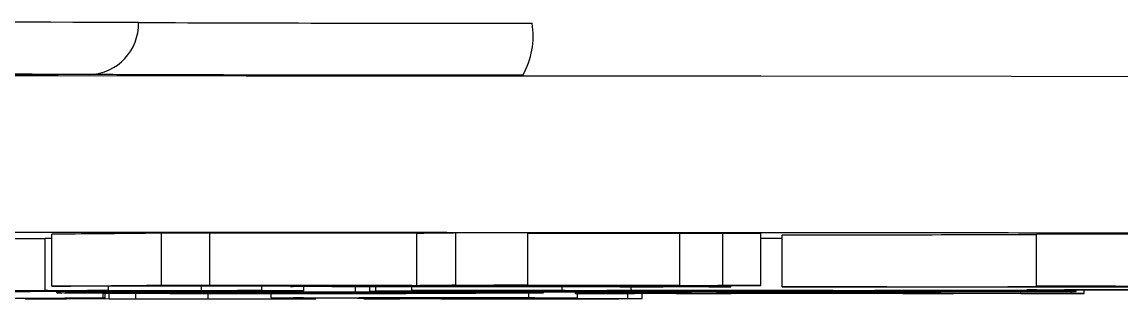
# Model space of a CAD drawing. Header units: millimetres. Extents: x 2180 to 4616, y 795 to 2518.
# Drawn here: x 2991.58 to 3012.71, y 909.61 to 914.94 of the extents above; entities that cross this region are included whole.
import ezdxf

# ---------------------------------------------------------------- set-up
doc = ezdxf.new("R2010")
doc.units = ezdxf.units.MM

msp = doc.modelspace()

# ---------------------------------------------------------------- linework, layer by layer
at = {"color": 7, "linetype": 'Continuous', "lineweight": 25}
for p, q in [((2992.029, 910.769), (2990.468, 910.769)), ((2992.153, 910.776), (2992.029, 910.776)), ((2992.029, 909.776), (2992.029, 910.776)), ((2992.153, 909.857), (2992.153, 910.857)), ((2995.194, 910.875), (2994.254, 910.877)), ((2994.254, 910.877), (2994.254, 909.877)), ((2999.173, 910.873), (2995.194, 910.875)), ((2995.194, 909.875), (2995.194, 910.875)), ((2999.173, 909.873), (2999.173, 910.873)), ((3001.305, 910.879), (2999.925, 910.881)), ((2999.925, 909.881), (2999.925, 910.881)), ((3001.305, 909.879), (3001.305, 910.879)), ((3004.23, 910.871), (3001.305, 910.872)), ((3005.057, 910.872), (3004.23, 910.871)), ((3004.23, 909.871), (3004.23, 910.871)), ((3005.787, 910.869), (3005.057, 910.872)), ((3005.057, 909.872), (3005.057, 910.872)), ((3005.787, 909.869), (3005.787, 910.869)), ((3006.199, 910.773), (3005.787, 910.773)), ((3006.199, 909.842), (3006.199, 910.842)), ((3015.158, 910.852), (3011.089, 910.858)), ((3011.089, 909.858), (3011.089, 910.858)), ((2993.491, 909.86), (2993.273, 909.858)), ((2997.537, 909.858), (2993.491, 909.86)), ((2994.277, 909.867), (2993.584, 909.861)), ((2993.584, 909.861), (2997.629, 909.859)), ((2994.254, 909.877), (2995.194, 909.875)), ((2998.323, 909.865), (2994.277, 909.867)), ((2995.035, 909.874), (2994.37, 909.868)), ((2994.37, 909.868), (2998.415, 909.866)), ((2995.034, 909.774), (2995.034, 909.859)), ((2999.08, 909.872), (2995.035, 909.874)), ((2995.194, 909.875), (2999.173, 909.873)), ((2997.629, 909.866), (2997.629, 909.859)), ((2997.629, 909.859), (2998.323, 909.865)), ((2998.415, 909.873), (2998.415, 909.866)), ((2998.415, 909.866), (2999.08, 909.872)), ((2999.265, 909.865), (2998.572, 909.858)), ((3003.447, 909.863), (2999.265, 909.865)), ((3000.023, 909.872), (2999.358, 909.866)), ((2999.358, 909.866), (3003.539, 909.864)), ((2999.925, 909.881), (3001.305, 909.879)), ((3004.204, 909.87), (3000.023, 909.872)), ((3000.655, 909.878), (3000.115, 909.873)), ((3000.115, 909.873), (3004.23, 909.871)), ((3001.305, 909.879), (3000.655, 909.878)), ((3002.753, 909.856), (3003.447, 909.863)), ((3002.753, 909.863), (3002.753, 909.856)), ((3003.539, 909.864), (3004.204, 909.87)), ((3003.539, 909.87), (3003.539, 909.864)), ((3004.23, 909.871), (3005.057, 909.872)), ((3005.057, 909.872), (3005.787, 909.869)), ((3005.787, 909.869), (3005.07, 909.869)), ((3005.211, 909.846), (3005.211, 909.869)), ((2988.388, 909.765), (2995.38, 909.765)), ((2990.064, 909.769), (2992.086, 909.769)), ((2995.034, 909.768), (2990.179, 909.768)), ((2991.682, 909.765), (2990.295, 909.765)), ((2991.74, 909.751), (2991.046, 909.75)), ((2991.393, 909.761), (2991.682, 909.765)), ((2991.682, 909.761), (2995.265, 909.761)), ((2993.127, 909.76), (2991.74, 909.76)), ((2991.74, 909.76), (2991.74, 909.751)), ((2992.029, 909.776), (2993.242, 909.775)), ((2993.273, 909.858), (2992.153, 909.857)), ((2992.251, 909.729), (2992.251, 909.76)), ((2996.999, 909.765), (2992.78, 909.765)), ((2993.242, 909.775), (2992.838, 909.774)), ((2992.838, 909.774), (2992.838, 909.769)), ((2992.838, 909.769), (2995.034, 909.769)), ((2993.127, 909.751), (2993.127, 909.76)), ((2993.82, 909.752), (2993.127, 909.751)), ((2993.144, 909.629), (2993.144, 909.751)), ((2993.181, 909.629), (2993.181, 909.751)), ((2993.242, 909.775), (2993.242, 909.858)), ((2993.256, 909.612), (2993.256, 909.751)), ((2993.768, 909.611), (2993.768, 909.752)), ((2995.323, 909.76), (2993.82, 909.76)), ((2993.82, 909.76), (2993.82, 909.752)), ((2993.82, 909.751), (2993.82, 909.752)), ((2993.82, 909.75), (2993.82, 909.751)), ((2995.034, 909.769), (2995.034, 909.774)), ((2995.034, 909.774), (2996.19, 909.773)), ((2995.785, 909.768), (2995.034, 909.767)), ((2995.034, 909.767), (2995.034, 909.768)), ((2995.159, 909.611), (2995.159, 909.748)), ((2995.265, 909.761), (2995.265, 909.765)), ((2995.265, 909.761), (2995.669, 909.762)), ((2995.323, 909.751), (2995.323, 909.76)), ((2995.38, 909.765), (2996.074, 909.767)), ((2995.38, 909.765), (2995.38, 909.767)), ((2995.669, 909.762), (2995.669, 909.765)), ((2995.669, 909.762), (2996.478, 909.761)), ((2996.19, 909.773), (2995.727, 909.772)), ((2995.727, 909.772), (2995.729, 909.772)), ((2995.785, 909.768), (2995.785, 909.772)), ((2996.074, 909.767), (2996.074, 909.773)), ((2996.074, 909.767), (2996.999, 909.765)), ((2996.478, 909.761), (2996.074, 909.76)), ((2996.074, 909.76), (2996.074, 909.751)), ((2996.076, 909.751), (2996.076, 909.76)), ((2996.19, 909.773), (2996.19, 909.859)), ((2996.373, 909.63), (2996.373, 909.761)), ((2996.478, 909.761), (2996.478, 909.765)), ((2996.739, 909.858), (2996.739, 909.85)), ((2996.794, 909.851), (2997.537, 909.858)), ((2996.794, 909.851), (2996.794, 909.858)), ((2996.877, 909.745), (2996.877, 909.765)), ((2996.928, 909.715), (2996.928, 909.765)), ((2996.999, 909.765), (2996.999, 909.858)), ((2997.507, 909.726), (2997.507, 909.728)), ((2997.507, 909.728), (3001.6, 909.728)), ((2997.992, 909.726), (2997.507, 909.726)), ((2998.479, 909.858), (2997.783, 909.851)), ((3003.162, 909.845), (2997.901, 909.847)), ((2997.992, 909.744), (2997.992, 909.847)), ((2998.27, 909.754), (2998.27, 909.847)), ((2998.328, 909.753), (2998.27, 909.754)), ((2998.386, 909.762), (2998.386, 909.847)), ((2998.906, 909.761), (2998.386, 909.762)), ((2998.386, 909.762), (3002.026, 909.762)), ((2998.423, 909.849), (2998.423, 909.857)), ((2998.423, 909.849), (3003.077, 909.847)), ((3002.661, 909.855), (2998.479, 909.858)), ((2998.572, 909.858), (3002.753, 909.856)), ((2998.789, 909.743), (2998.789, 909.761)), ((2998.963, 909.719), (2998.963, 909.724)), ((2999.541, 909.749), (2999.021, 909.75)), ((2999.021, 909.75), (3004.454, 909.75)), ((2999.079, 909.773), (2999.079, 909.847)), ((2999.541, 909.772), (2999.079, 909.773)), ((2999.079, 909.773), (3002.026, 909.773)), ((3000.177, 909.772), (2999.541, 909.772)), ((2999.667, 909.745), (3000.305, 909.737)), ((3000.305, 909.737), (2999.82, 909.736)), ((3002.026, 909.772), (3000.177, 909.772)), ((3002.431, 909.761), (3000.293, 909.761)), ((3000.305, 909.761), (3000.305, 909.737)), ((3000.305, 909.725), (3000.305, 909.716)), ((3010.926, 909.749), (3000.928, 909.749)), ((3001.6, 909.726), (3001.195, 909.726)), ((3001.33, 909.632), (3001.33, 909.726)), ((3001.391, 909.755), (3004.454, 909.755)), ((3001.853, 909.754), (3001.391, 909.755)), ((3001.6, 909.728), (3001.6, 909.749)), ((3001.6, 909.728), (3001.6, 909.726)), ((3002.489, 909.755), (3001.853, 909.754)), ((3001.969, 909.777), (3001.969, 909.846)), ((3001.969, 909.777), (3003.298, 909.775)), ((3002.026, 909.762), (3002.026, 909.772)), ((3002.223, 909.715), (3002.223, 909.749)), ((3002.223, 909.714), (3002.223, 909.715)), ((3002.223, 909.715), (3002.466, 909.715)), ((3005.217, 909.714), (3002.223, 909.714)), ((3002.262, 909.629), (3002.262, 909.714)), ((3002.466, 909.715), (3002.466, 909.749)), ((3002.476, 909.854), (3002.476, 909.856)), ((3002.476, 909.854), (3002.661, 909.855)), ((3003.596, 909.854), (3002.476, 909.854)), ((3004.454, 909.755), (3002.489, 909.755)), ((3003.298, 909.775), (3002.835, 909.775)), ((3002.835, 909.775), (3002.835, 909.773)), ((3002.835, 909.773), (3007.17, 909.773)), ((3007.17, 909.772), (3002.835, 909.772)), ((3002.835, 909.772), (3002.835, 909.769)), ((3002.835, 909.769), (3007.17, 909.769)), ((3007.17, 909.768), (3002.835, 909.768)), ((3002.835, 909.768), (3002.835, 909.766)), ((3002.835, 909.766), (3007.17, 909.766)), ((3007.17, 909.765), (3002.835, 909.765)), ((3002.835, 909.765), (3002.835, 909.762)), ((3002.835, 909.762), (3007.17, 909.762)), ((3003.077, 909.847), (3003.077, 909.854)), ((3003.229, 909.619), (3003.229, 909.714)), ((3003.298, 909.775), (3003.298, 909.854)), ((3003.356, 909.717), (3003.356, 909.749)), ((3003.356, 909.717), (3006.508, 909.744)), ((3006.592, 909.761), (3003.471, 909.761)), ((3003.505, 909.618), (3003.505, 909.714)), ((3004.974, 909.725), (3004.246, 909.719)), ((3004.396, 909.761), (3005.725, 909.759)), ((3004.396, 909.761), (3004.396, 909.761)), ((3004.454, 909.75), (3004.454, 909.755)), ((3004.644, 909.853), (3004.98, 909.853)), ((3008.609, 909.725), (3004.974, 909.725)), ((3004.974, 909.715), (3004.974, 909.725)), ((3004.974, 909.715), (3005.217, 909.715)), ((3006.832, 909.741), (3005.136, 909.726)), ((3005.136, 909.726), (3008.528, 909.726)), ((3005.725, 909.759), (3005.205, 909.759)), ((3005.205, 909.759), (3005.205, 909.755)), ((3005.205, 909.755), (3006.765, 909.755)), ((3008.499, 909.755), (3005.205, 909.755)), ((3005.205, 909.755), (3005.205, 909.75)), ((3005.205, 909.75), (3008.846, 909.75)), ((3005.217, 909.715), (3005.217, 909.725)), ((3005.217, 909.715), (3005.217, 909.714)), ((3005.725, 909.759), (3005.725, 909.761)), ((3006.248, 909.842), (3006.199, 909.842)), ((3006.508, 909.744), (3006.508, 909.749)), ((3006.508, 909.744), (3007.719, 909.745)), ((3006.765, 909.755), (3006.765, 909.765)), ((3006.765, 909.755), (3007.459, 909.757)), ((3006.913, 909.741), (3006.832, 909.741)), ((3008.528, 909.726), (3006.913, 909.741)), ((3011.678, 909.761), (3006.939, 909.761)), ((3007.112, 909.777), (3008.441, 909.776)), ((3007.17, 909.769), (3007.17, 909.772)), ((3007.17, 909.766), (3007.17, 909.768)), ((3007.17, 909.762), (3007.17, 909.765)), ((3007.459, 909.757), (3008.499, 909.755)), ((3007.719, 909.745), (3007.719, 909.749)), ((3007.719, 909.745), (3010.79, 909.717)), ((3008.441, 909.776), (3007.979, 909.775)), ((3007.979, 909.775), (3007.979, 909.773)), ((3007.979, 909.773), (3009.308, 909.773)), ((3011.157, 909.772), (3007.979, 909.772)), ((3007.979, 909.772), (3007.979, 909.762)), ((3007.979, 909.762), (3009.366, 909.762)), ((3008.525, 909.715), (3008.525, 909.725)), ((3008.525, 909.714), (3008.525, 909.715)), ((3008.525, 909.715), (3008.849, 909.715)), ((3012.004, 909.714), (3008.525, 909.714)), ((3009.415, 909.718), (3008.609, 909.725)), ((3008.846, 909.75), (3008.846, 909.761)), ((3008.846, 909.75), (3009.713, 909.752)), ((3008.849, 909.715), (3008.849, 909.723)), ((3009.308, 909.773), (3010.059, 909.775)), ((3009.366, 909.762), (3009.366, 909.772)), ((3009.366, 909.762), (3010.348, 909.764)), ((3009.713, 909.752), (3010.926, 909.749)), ((3010.059, 909.775), (3011.157, 909.772)), ((3010.348, 909.764), (3010.348, 909.772)), ((3010.348, 909.764), (3011.678, 909.761)), ((3010.79, 909.717), (3010.79, 909.749)), ((3011.233, 909.856), (3011.089, 909.858)), ((3011.089, 909.858), (3015.158, 909.852)), ((3011.157, 909.772), (3011.157, 909.785)), ((3011.678, 909.761), (3011.678, 909.783)), ((3011.761, 909.715), (3011.761, 909.782)), ((3011.761, 909.715), (3012.004, 909.715)), ((3011.851, 909.756), (3011.851, 909.782)), ((3011.851, 909.756), (3011.851, 909.756)), ((3012.004, 909.715), (3012.004, 909.782)), ((3012.004, 909.715), (3012.004, 909.714)), ((3014.914, 909.851), (3012.71, 909.854)), ((2990.723, 909.629), (2993.144, 909.629)), ((2992.431, 909.612), (2991.58, 909.627)), ((2991.655, 909.61), (2991.655, 909.626)), ((2991.655, 909.61), (2992.015, 909.611)), ((2991.692, 909.61), (2991.655, 909.61)), ((2996.999, 909.611), (2991.692, 909.61)), ((2992.015, 909.611), (2992.015, 909.619)), ((2992.404, 909.628), (2993.256, 909.612)), ((2993.181, 909.629), (2992.821, 909.629)), ((2993.144, 909.629), (2993.181, 909.629)), ((2993.768, 909.611), (2995.159, 909.611)), ((2996.373, 909.63), (3001.33, 909.632)), ((2996.441, 909.629), (2996.373, 909.63)), ((2996.693, 909.629), (2996.441, 909.629)), ((2996.96, 909.616), (2997.23, 909.616)), ((2997.23, 909.616), (2996.999, 909.611)), ((2998.827, 909.613), (2997.238, 909.629)), ((2998.047, 909.629), (2998.737, 909.623)), ((2998.157, 909.612), (2998.157, 909.62)), ((2998.224, 909.612), (2998.157, 909.612)), ((2998.157, 909.612), (2998.459, 909.612)), ((3003.381, 909.614), (2998.224, 909.612)), ((2999.829, 909.631), (2998.413, 909.63)), ((2998.459, 909.612), (2998.459, 909.617)), ((2998.737, 909.623), (2998.737, 909.63)), ((2998.737, 909.623), (3000.203, 909.623)), ((3000.268, 909.623), (2998.802, 909.622)), ((2998.802, 909.622), (2999.636, 909.614)), ((2999.636, 909.614), (2999.636, 909.622)), ((3000.18, 909.613), (3000.18, 909.623)), ((3000.18, 909.613), (3001.493, 909.614)), ((3000.875, 909.626), (3001.178, 909.627)), ((3000.941, 909.626), (3000.875, 909.626)), ((3001.178, 909.627), (3001.833, 909.62)), ((3001.33, 909.632), (3002.262, 909.629)), ((3001.53, 909.62), (3001.486, 909.621)), ((3001.493, 909.614), (3001.493, 909.62)), ((3001.833, 909.62), (3001.53, 909.62)), ((3002.262, 909.629), (3002.033, 909.629)), ((3003.229, 909.619), (3003.505, 909.618)), ((3003.505, 909.618), (3003.381, 909.614))]:
    msp.add_line(p, q, dxfattribs=at)
at = {"color": 7, "linetype": 'Continuous', "lineweight": 25, "flags": 128}
for points in [[(3015.313, 913.89), (3010.609, 913.894), (3005.788, 913.897), (3000.873, 913.9), (2995.89, 913.902), (2990.863, 913.903), (2985.817, 913.903), (2980.778, 913.902), (2975.77, 913.901), (2970.818, 913.899), (2965.947, 913.896)], [(2990.756, 913.934), (2991.583, 913.932), (2992.102, 913.929), (2992.279, 913.926)], [(2992.279, 913.926), (2992.102, 913.923), (2991.583, 913.921), (2990.756, 913.918)], [(3010.902, 909.787), (3011.088, 909.79), (3011.626, 909.792), (3012.465, 909.794), (3013.522, 909.795), (3014.694, 909.796), (3015.866, 909.795), (3016.923, 909.794), (3017.762, 909.792), (3018.301, 909.79), (3018.486, 909.787), (3018.301, 909.785), (3017.762, 909.783), (3016.923, 909.781), (3015.866, 909.78), (3014.694, 909.779), (3013.522, 909.78), (3012.465, 909.781), (3011.626, 909.783), (3011.088, 909.785), (3010.902, 909.787)], [(3011.723, 909.787), (3011.902, 909.79), (3012.418, 909.792), (3013.209, 909.793), (3014.178, 909.794), (3015.21, 909.794), (3016.18, 909.793), (3016.97, 909.792), (3017.486, 909.79), (3017.666, 909.787), (3017.486, 909.785), (3016.97, 909.783), (3016.18, 909.782), (3015.21, 909.781), (3014.178, 909.781), (3013.209, 909.782), (3012.418, 909.783), (3011.902, 909.785), (3011.723, 909.787)]]:
    msp.add_lwpolyline(points, dxfattribs=at)
at = {"color": 7, "linetype": 'Continuous', "lineweight": 25}
for centre, radius, start, end in [((2987.079, -1077.371), 1992.314, 89.806162, 90.193839), ((2992.849, 914.901), 0.971, 272.0036, 1.8174), ((3000.953, 2790.004), 1875.085, 269.782038, 270.013422), ((2999.849, 914.677), 1.561, 330.8519, 8.9032)]:
    msp.add_arc(centre, radius, start, end, dxfattribs=at)
for points, knots in [([(2992.883, 913.931), (2992.619, 913.932), (2992.078, 913.935), (2990.66, 913.937), (2988.943, 913.939), (2987.079, 913.94), (2985.215, 913.939), (2983.499, 913.937), (2982.081, 913.935), (2981.539, 913.932), (2981.275, 913.931)], [0, 0, 0, 0, 0.122089, 0.25, 0.377911, 0.5, 0.622089, 0.75, 0.877911, 1, 1, 1, 1]), ([(3001.213, 913.916), (3000.31, 913.917), (2998.473, 913.918), (2996.06, 913.921), (2994.069, 913.925), (2993.274, 913.929), (2992.883, 913.931)], [0, 0, 0, 0, 0.245796, 0.5, 0.754204, 1, 1, 1, 1]), ([(2918.634, 910.752), (2918.681, 910.756), (2918.788, 910.764), (2919.658, 910.777), (2921.139, 910.79), (2923.314, 910.804), (2926.144, 910.817), (2929.658, 910.83), (2933.813, 910.842), (2938.556, 910.854), (2943.817, 910.864), (2949.509, 910.873), (2955.532, 910.88), (2961.755, 910.886), (2968.121, 910.891), (2974.473, 910.894), (2980.812, 910.896), (2987.079, 910.897), (2993.346, 910.896), (2999.685, 910.894), (3006.038, 910.891), (3012.403, 910.886), (3018.627, 910.88), (3024.649, 910.873), (3030.341, 910.864), (3035.603, 910.854), (3040.346, 910.842), (3044.5, 910.83), (3048.014, 910.817), (3050.844, 910.804), (3053.02, 910.79), (3054.501, 910.777), (3055.372, 910.764), (3055.479, 910.756), (3055.527, 910.752)], [0, 0, 0, 0, 0.023828, 0.053273, 0.084485, 0.115699, 0.147957, 0.180726, 0.213842, 0.247136, 0.28043, 0.313546, 0.346314, 0.378573, 0.409785, 0.440999, 0.470442, 0.499888, 0.529332, 0.558778, 0.58999, 0.621203, 0.653462, 0.68623, 0.719347, 0.752641, 0.785934, 0.819051, 0.851819, 0.884078, 0.915289, 0.946503, 0.975948, 1, 1, 1, 1]), ([(2994.254, 910.877), (2994.122, 910.876), (2993.747, 910.872), (2993.058, 910.865), (2992.455, 910.86), (2992.153, 910.857)], [0, 0, 0, 0, 0.212583, 0.606196, 1, 1, 1, 1]), ([(2999.925, 910.881), (2999.863, 910.88), (2999.737, 910.879), (2999.488, 910.876), (2999.294, 910.874), (2999.173, 910.873)], [0, 0, 0, 0, 0.272745, 0.545491, 1, 1, 1, 1]), ([(3011.089, 910.844), (3010.203, 910.843), (3008.61, 910.842), (3006.94, 910.842), (3006.199, 910.842)], [0, 0, 0, 0, 0.55606, 1, 1, 1, 1]), ([(2992.153, 909.857), (2992.318, 909.859), (2992.788, 909.863), (2993.51, 909.869), (2994.006, 909.874), (2994.254, 909.877)], [0, 0, 0, 0, 0.212581, 0.606192, 1, 1, 1, 1]), ([(2999.173, 909.873), (2999.247, 909.874), (2999.395, 909.875), (2999.648, 909.878), (2999.819, 909.88), (2999.925, 909.881)], [0, 0, 0, 0, 0.2727442, 0.5454921, 1, 1, 1, 1]), ([(3005.07, 909.869), (3004.922, 909.867), (3004.625, 909.865), (3004.115, 909.86), (3003.789, 909.856), (3003.596, 909.854)], [0, 0, 0, 0, 0.289148, 0.578294, 1, 1, 1, 1]), ([(2992.78, 909.765), (2992.657, 909.764), (2992.411, 909.764), (2992.037, 909.763), (2991.822, 909.762), (2991.682, 909.761)], [0, 0, 0, 0, 0.259762, 0.519402, 1, 1, 1, 1]), ([(2992.085, 909.77), (2992.084, 909.77), (2992.083, 909.771), (2992.075, 909.773), (2992.046, 909.775), (2992.029, 909.776)], [0, 0, 0, 0, 0.1670531, 0.5016287, 1, 1, 1, 1]), ([(2992.251, 909.729), (2992.279, 909.73), (2992.352, 909.734), (2993.106, 909.739), (2994.258, 909.742), (2995.335, 909.744), (2996.257, 909.744), (2996.775, 909.745), (2996.877, 909.745)], [0, 0, 0, 0, 0.211208, 0.543916, 0.70607, 0.836311, 0.967456, 1, 1, 1, 1]), ([(2996.922, 909.714), (2996.336, 909.714), (2995.343, 909.715), (2994.17, 909.716), (2993.134, 909.719), (2992.399, 909.724), (2992.297, 909.727), (2992.251, 909.729)], [0, 0, 0, 0, 0.187422, 0.316972, 0.445984, 0.752119, 1, 1, 1, 1]), ([(2996.826, 909.743), (2996.588, 909.743), (2996.116, 909.743), (2995.365, 909.742), (2994.559, 909.74), (2993.922, 909.737), (2993.635, 909.733), (2993.607, 909.73), (2993.593, 909.729)], [0, 0, 0, 0, 0.087728, 0.173959, 0.328461, 0.554861, 0.777023, 1, 1, 1, 1]), ([(2993.593, 909.729), (2993.623, 909.727), (2993.682, 909.725), (2994.136, 909.721), (2994.671, 909.718), (2995.368, 909.716), (2996.126, 909.716), (2996.673, 909.715), (2996.928, 909.715)], [0, 0, 0, 0, 0.254742, 0.50973, 0.682774, 0.792634, 0.903219, 1, 1, 1, 1]), ([(2993.82, 909.751), (2993.986, 909.751), (2994.316, 909.751), (2994.702, 909.751), (2994.975, 909.751), (2995.117, 909.751), (2995.219, 909.751), (2995.28, 909.751), (2995.316, 909.751), (2995.32, 909.751), (2995.323, 909.751)], [0, 0, 0, 0, 0.291265, 0.577908, 0.673859, 0.770575, 0.821169, 0.872133, 0.929983, 1, 1, 1, 1]), ([(2995.091, 909.748), (2995.057, 909.749), (2994.991, 909.749), (2994.693, 909.75), (2994.296, 909.75), (2993.974, 909.75), (2993.82, 909.75)], [0, 0, 0, 0, 0.215567, 0.407136, 0.716043, 1, 1, 1, 1]), ([(2996.074, 909.751), (2996.071, 909.751), (2996.066, 909.75), (2995.886, 909.749), (2995.567, 909.749), (2995.27, 909.748), (2995.091, 909.748)], [0, 0, 0, 0, 0.273904, 0.481798, 0.689877, 1, 1, 1, 1]), ([(2995.737, 909.77), (2995.741, 909.77), (2995.749, 909.769), (2995.773, 909.768), (2995.785, 909.768)], [0, 0, 0, 0, 0.499804, 1, 1, 1, 1]), ([(2997.901, 909.847), (2997.706, 909.848), (2997.382, 909.848), (2997.003, 909.848), (2996.794, 909.849), (2996.713, 909.85), (2996.764, 909.851), (2996.794, 909.851)], [0, 0, 0, 0, 0.2631806, 0.4361155, 0.6100885, 0.7625762, 1, 1, 1, 1]), ([(2999.82, 909.736), (2999.613, 909.738), (2999.309, 909.74), (2998.535, 909.742), (2997.744, 909.743), (2997.127, 909.743), (2996.826, 909.743)], [0, 0, 0, 0, 0.421189, 0.615596, 0.812628, 1, 1, 1, 1]), ([(2996.877, 909.745), (2997.015, 909.745), (2997.276, 909.744), (2997.648, 909.744), (2997.877, 909.744), (2997.992, 909.744)], [0, 0, 0, 0, 0.356459, 0.6762528, 1, 1, 1, 1]), ([(2999.098, 909.716), (2998.818, 909.715), (2998.245, 909.714), (2997.45, 909.714), (2997.01, 909.714), (2996.922, 909.714)], [0, 0, 0, 0, 0.432658, 0.887677, 1, 1, 1, 1]), ([(2996.928, 909.715), (2997.268, 909.715), (2997.78, 909.716), (2998.399, 909.716), (2998.757, 909.717), (2998.911, 909.718), (2998.95, 909.718), (2998.963, 909.719)], [0, 0, 0, 0, 0.362877, 0.547963, 0.734409, 0.906428, 1, 1, 1, 1]), ([(2997.783, 909.851), (2997.756, 909.851), (2997.727, 909.85), (2997.769, 909.85), (2997.772, 909.85)], [0, 0, 0, 0, 0.932699, 1, 1, 1, 1]), ([(2997.826, 909.85), (2997.863, 909.85), (2997.952, 909.849), (2998.171, 909.849), (2998.341, 909.849), (2998.423, 909.849)], [0, 0, 0, 0, 0.272877, 0.648333, 1, 1, 1, 1]), ([(2997.992, 909.744), (2998.057, 909.744), (2998.188, 909.744), (2998.448, 909.743), (2998.653, 909.743), (2998.789, 909.743)], [0, 0, 0, 0, 0.251708, 0.503436, 1, 1, 1, 1]), ([(2998.963, 909.724), (2998.957, 909.725), (2998.946, 909.725), (2998.81, 909.726), (2998.61, 909.726), (2998.324, 909.726), (2998.108, 909.726), (2997.992, 909.726)], [0, 0, 0, 0, 0.2578562, 0.4223337, 0.5883002, 0.7795784, 1, 1, 1, 1]), ([(2998.27, 909.754), (2998.866, 909.754), (2999.898, 909.756), (3001.361, 909.758), (3002.036, 909.76), (3002.431, 909.761)], [0, 0, 0, 0, 0.36202, 0.6263638, 1, 1, 1, 1]), ([(3003.471, 909.761), (3003.07, 909.76), (3002.061, 909.757), (3000.175, 909.755), (2998.775, 909.754), (2998.328, 909.753)], [0, 0, 0, 0, 0.3105248, 0.7800713, 1, 1, 1, 1]), ([(2998.789, 909.743), (2998.92, 909.743), (2999.174, 909.743), (2999.48, 909.744), (2999.607, 909.744), (2999.667, 909.745)], [0, 0, 0, 0, 0.3565311, 0.6963223, 1, 1, 1, 1]), ([(3000.293, 909.761), (3000.126, 909.761), (2999.81, 909.761), (2999.345, 909.761), (2999.052, 909.761), (2998.906, 909.761)], [0, 0, 0, 0, 0.35686, 0.67714, 1, 1, 1, 1]), ([(2999.742, 909.716), (2999.671, 909.716), (2999.508, 909.716), (2999.275, 909.716), (2999.151, 909.716), (2999.098, 909.716)], [0, 0, 0, 0, 0.301306, 0.696717, 1, 1, 1, 1]), ([(3000.928, 909.749), (3000.762, 909.749), (3000.445, 909.749), (2999.981, 909.749), (2999.688, 909.749), (2999.541, 909.749)], [0, 0, 0, 0, 0.35686, 0.67714, 1, 1, 1, 1]), ([(3000.305, 909.716), (3000.262, 909.716), (3000.174, 909.716), (3000.012, 909.716), (2999.862, 909.716), (2999.762, 909.716), (2999.742, 909.716)], [0, 0, 0, 0, 0.252541, 0.505388, 0.89895, 1, 1, 1, 1]), ([(3001.195, 909.726), (3001.062, 909.726), (3000.838, 909.726), (3000.571, 909.726), (3000.401, 909.726), (3000.315, 909.725), (3000.308, 909.725), (3000.305, 909.725)], [0, 0, 0, 0, 0.277602, 0.465557, 0.653489, 0.849158, 1, 1, 1, 1]), ([(3002.026, 909.773), (3002.025, 909.773), (3002.022, 909.774), (3002.007, 909.775), (3001.983, 909.776), (3001.969, 909.777)], [0, 0, 0, 0, 0.279578, 0.559168, 1, 1, 1, 1]), ([(3002.466, 909.715), (3002.589, 909.715), (3002.799, 909.715), (3003.056, 909.716), (3003.24, 909.716), (3003.315, 909.717), (3003.348, 909.717), (3003.356, 909.717)], [0, 0, 0, 0, 0.268165, 0.456817, 0.645375, 0.906381, 1, 1, 1, 1]), ([(3003.077, 909.847), (3003.167, 909.847), (3003.331, 909.847), (3003.559, 909.847), (3003.738, 909.847), (3003.998, 909.848), (3004.213, 909.85), (3004.476, 909.852), (3004.644, 909.853)], [0, 0, 0, 0, 0.07162, 0.129699, 0.187858, 0.251244, 0.523134, 1, 1, 1, 1]), ([(3005.211, 909.846), (3005.047, 909.846), (3004.769, 909.845), (3004.182, 909.845), (3003.652, 909.845), (3003.303, 909.845), (3003.162, 909.845)], [0, 0, 0, 0, 0.312528, 0.530177, 0.809183, 1, 1, 1, 1]), ([(3004.246, 909.719), (3004.235, 909.719), (3004.214, 909.719), (3004.181, 909.718), (3004.171, 909.718), (3004.165, 909.717)], [0, 0, 0, 0, 0.25022, 0.500508, 1, 1, 1, 1]), ([(3004.165, 909.717), (3004.174, 909.717), (3004.188, 909.717), (3004.266, 909.716), (3004.363, 909.716), (3004.517, 909.716), (3004.728, 909.715), (3004.889, 909.715), (3004.974, 909.715)], [0, 0, 0, 0, 0.284135, 0.450473, 0.560568, 0.671794, 0.825494, 1, 1, 1, 1]), ([(3004.454, 909.755), (3004.452, 909.756), (3004.448, 909.757), (3004.432, 909.759), (3004.408, 909.76), (3004.396, 909.761)], [0, 0, 0, 0, 0.39313, 0.696516, 1, 1, 1, 1]), ([(3004.98, 909.853), (3004.911, 909.853), (3004.777, 909.851), (3004.64, 909.849), (3004.746, 909.848), (3005.003, 909.847), (3005.181, 909.846), (3005.211, 909.846)], [0, 0, 0, 0, 0.2884014, 0.5546776, 0.7569491, 0.9590558, 1, 1, 1, 1]), ([(3006.199, 909.842), (3006.868, 909.842), (3008.12, 909.842), (3009.936, 909.843), (3011.98, 909.845), (3013.636, 909.847), (3014.586, 909.85), (3014.914, 909.851)], [0, 0, 0, 0, 0.198997, 0.37265, 0.545625, 0.843257, 1, 1, 1, 1]), ([(3015.761, 909.85), (3015.338, 909.849), (3014.272, 909.846), (3012.049, 909.842), (3009.109, 909.841), (3007.199, 909.842), (3006.248, 909.842)], [0, 0, 0, 0, 0.185716, 0.467958, 0.734859, 1, 1, 1, 1]), ([(3010.811, 909.754), (3010.2, 909.755), (3008.975, 909.756), (3007.468, 909.758), (3006.85, 909.76), (3006.592, 909.761)], [0, 0, 0, 0, 0.367157, 0.736287, 1, 1, 1, 1]), ([(3006.939, 909.761), (3007.427, 909.76), (3008.54, 909.758), (3010.378, 909.757), (3011.541, 909.756), (3011.851, 909.756)], [0, 0, 0, 0, 0.364385, 0.830851, 1, 1, 1, 1]), ([(3007.17, 909.773), (3007.169, 909.773), (3007.167, 909.774), (3007.154, 909.775), (3007.128, 909.776), (3007.112, 909.777)], [0, 0, 0, 0, 0.2708249, 0.5416574, 1, 1, 1, 1]), ([(3008.849, 909.715), (3008.935, 909.715), (3009.076, 909.715), (3009.244, 909.716), (3009.352, 909.716), (3009.425, 909.716), (3009.476, 909.716), (3009.489, 909.716), (3009.496, 909.717)], [0, 0, 0, 0, 0.25713, 0.418126, 0.515419, 0.613557, 0.771961, 1, 1, 1, 1]), ([(3009.496, 909.717), (3009.495, 909.717), (3009.492, 909.717), (3009.477, 909.717), (3009.44, 909.718), (3009.415, 909.718)], [0, 0, 0, 0, 0.25103, 0.502225, 1, 1, 1, 1]), ([(3010.79, 909.717), (3010.832, 909.717), (3010.916, 909.717), (3011.102, 909.716), (3011.363, 909.716), (3011.589, 909.715), (3011.724, 909.715), (3011.761, 909.715)], [0, 0, 0, 0, 0.25387, 0.509596, 0.715202, 0.920342, 1, 1, 1, 1]), ([(3011.851, 909.756), (3011.726, 909.756), (3011.475, 909.756), (3011.159, 909.755), (3010.934, 909.755), (3010.841, 909.755), (3010.816, 909.754), (3010.811, 909.754)], [0, 0, 0, 0, 0.282135, 0.566109, 0.757606, 0.950164, 1, 1, 1, 1]), ([(3012.71, 909.854), (3012.573, 909.855), (3012.299, 909.855), (3011.81, 909.856), (3011.445, 909.856), (3011.233, 909.856)], [0, 0, 0, 0, 0.296385, 0.592978, 1, 1, 1, 1]), ([(2992.015, 909.611), (2992.104, 909.611), (2992.228, 909.611), (2992.362, 909.611), (2992.419, 909.611), (2992.442, 909.611), (2992.435, 909.611), (2992.431, 909.612)], [0, 0, 0, 0, 0.36734, 0.515297, 0.663697, 0.845087, 1, 1, 1, 1]), ([(2992.821, 909.629), (2992.748, 909.628), (2992.635, 909.628), (2992.505, 909.628), (2992.431, 909.628), (2992.396, 909.628), (2992.402, 909.628), (2992.404, 909.628)], [0, 0, 0, 0, 0.311431, 0.483158, 0.654996, 0.813001, 1, 1, 1, 1]), ([(2993.256, 909.612), (2993.266, 909.612), (2993.283, 909.611), (2993.359, 909.611), (2993.469, 909.611), (2993.611, 909.611), (2993.717, 909.611), (2993.768, 909.611)], [0, 0, 0, 0, 0.226887, 0.389122, 0.551824, 0.783972, 1, 1, 1, 1]), ([(2995.159, 909.611), (2995.406, 909.611), (2995.883, 909.612), (2996.431, 909.613), (2996.8, 909.614), (2996.901, 909.615), (2996.96, 909.616)], [0, 0, 0, 0, 0.254501, 0.491089, 0.704746, 1, 1, 1, 1]), ([(2997.238, 909.629), (2997.222, 909.629), (2997.197, 909.629), (2997.116, 909.629), (2997.018, 909.63), (2996.871, 909.63), (2996.762, 909.63), (2996.693, 909.629)], [0, 0, 0, 0, 0.243865, 0.391737, 0.541046, 0.710969, 1, 1, 1, 1]), ([(2998.413, 909.63), (2998.336, 909.63), (2998.217, 909.63), (2998.097, 909.63), (2998.04, 909.63), (2998.028, 909.629), (2998.041, 909.629), (2998.047, 909.629)], [0, 0, 0, 0, 0.339866, 0.516986, 0.694619, 0.862206, 1, 1, 1, 1]), ([(2998.459, 909.612), (2998.55, 909.612), (2998.675, 909.612), (2998.796, 909.613), (2998.844, 909.613), (2998.848, 909.613), (2998.833, 909.613), (2998.827, 909.613)], [0, 0, 0, 0, 0.37884, 0.527566, 0.676229, 0.889817, 1, 1, 1, 1]), ([(2999.636, 909.614), (2999.656, 909.614), (2999.687, 909.613), (2999.786, 909.613), (2999.905, 909.613), (3000.041, 909.613), (3000.138, 909.613), (3000.18, 909.613)], [0, 0, 0, 0, 0.271137, 0.427796, 0.584166, 0.818016, 1, 1, 1, 1]), ([(3002.033, 909.629), (3001.844, 909.629), (3001.463, 909.63), (3000.824, 909.631), (3000.237, 909.631), (2999.94, 909.631), (2999.829, 909.631)], [0, 0, 0, 0, 0.324948, 0.652823, 0.870839, 1, 1, 1, 1]), ([(3000.203, 909.623), (3000.334, 909.623), (3000.547, 909.623), (3000.797, 909.624), (3000.932, 909.624), (3001, 909.625), (3000.978, 909.625), (3000.946, 909.626), (3000.941, 909.626)], [0, 0, 0, 0, 0.2467259, 0.3998867, 0.5540311, 0.6957626, 0.9510683, 1, 1, 1, 1]), ([(3001.486, 909.621), (3001.432, 909.621), (3001.353, 909.622), (3001.11, 909.622), (3000.87, 909.623), (3000.575, 909.623), (3000.38, 909.623), (3000.268, 909.623)], [0, 0, 0, 0, 0.333895, 0.499037, 0.66578, 0.808284, 1, 1, 1, 1]), ([(3001.493, 909.614), (3001.784, 909.614), (3002.284, 909.614), (3002.8, 909.615), (3003.112, 909.617), (3003.187, 909.618), (3003.229, 909.619)], [0, 0, 0, 0, 0.295552, 0.509146, 0.721996, 1, 1, 1, 1])]:
    msp.add_open_spline(points, degree=3, knots=knots, dxfattribs=at)

doc.saveas('drawing.dxf')
